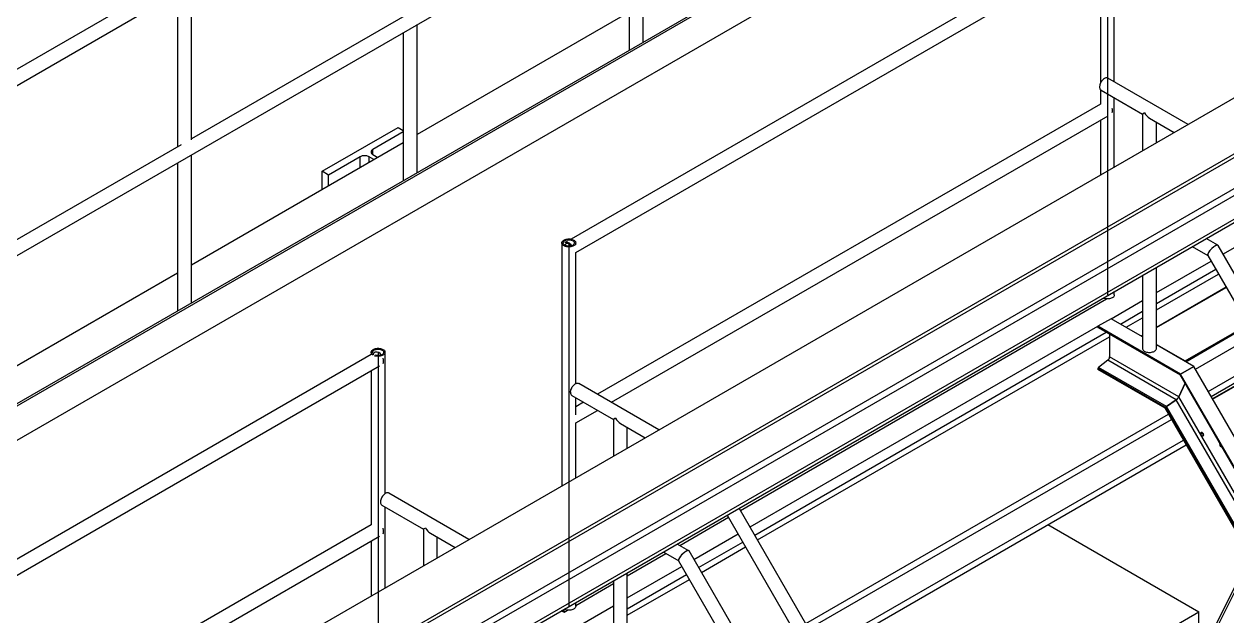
# Model space of a CAD drawing. Header units: inches. Extents: x -1490 to 2215, y -1057 to 1547.
# Drawn here: x -1260 to -1146.5, y 1288.3 to 1344.2 of the extents above; entities that cross this region are included whole.
import ezdxf

# ---------------------------------------------------------------- set-up
doc = ezdxf.new("R2010")
doc.units = ezdxf.units.IN
doc.header["$MEASUREMENT"] = 0

msp = doc.modelspace()

# ---------------------------------------------------------------- linework, layer by layer
at = {"color": 7, "linetype": 'Continuous', "lineweight": 25}
for p, q in [((-1257.25, 1272.84), (-994.21, 1424.69)), ((-1252.66, 1270.19), (-989.62, 1422.04)), ((-1252.2, 1270.13), (-989.8, 1421.61)), ((-1193.41, 1378.71), (-1314.73, 1308.67)), ((-1313.42, 1307.91), (-1192.09, 1377.95)), ((-1299.49, 1299.88), (-1178.17, 1369.91)), ((-1287.4, 1292.89), (-1166.08, 1362.93)), ((-1287.22, 1292.79), (-1165.9, 1362.83)), ((-1284.39, 1291.16), (-1163.07, 1361.19)), ((-1201.56, 1342.45), (-1201.56, 1356.41)), ((-1202.87, 1355.65), (-1202.87, 1341.69)), ((-1158.4, 1352.68), (-1208.35, 1323.84)), ((-1157.09, 1338.7), (-1157.09, 1352.87)), ((-1207.92, 1322.57), (-1157.68, 1351.58)), ((-1158.4, 1351.16), (-1158.4, 1338.56)), ((-1244.2, 1333.22), (-1244.2, 1347.87)), ((-1245.52, 1347.11), (-1245.52, 1332.55)), ((-1223.85, 1345.06), (-1244.2, 1333.31)), ((-1202.87, 1345.26), (-1222.88, 1333.71)), ((-1224.2, 1343.34), (-1224.2, 1329.38)), ((-1222.88, 1330.14), (-1222.88, 1344.1)), ((-1246.32, 1270.58), (-1123.08, 1341.72)), ((-1246.32, 1269.93), (-1122.8, 1341.23)), ((-1245.04, 1268.44), (-1120.87, 1340.12)), ((-1244.76, 1268.28), (-1120.97, 1339.74)), ((-1201.75, 1338.87), (-1201.76, 1338.86)), ((-1150.12, 1334.68), (-1157.69, 1339.05)), ((-1158.4, 1337.96), (-1158.4, 1336.6)), ((-1158.34, 1337.91), (-1154.43, 1335.65)), ((-1158.4, 1336.6), (-1205.87, 1309.2)), ((-1157.09, 1330.66), (-1157.09, 1337.18)), ((-1204.55, 1308.44), (-1157.68, 1335.5)), ((-1154.43, 1335.65), (-1154.43, 1332.2)), ((-1153.77, 1335.27), (-1151.44, 1333.92)), ((-1231.86, 1330.25), (-1224.7, 1334.38)), ((-1224.7, 1334.38), (-1224.2, 1334.09)), ((-1158.4, 1335.08), (-1158.4, 1329.91)), ((-1153.12, 1332.96), (-1153.12, 1334.89)), ((-1224.2, 1333.98), (-1227.07, 1332.32)), ((-1245.17, 1332.75), (-1265.53, 1321)), ((-1224.2, 1332.95), (-1244.2, 1321.4)), ((-1227.07, 1331.83), (-1227.07, 1332.32)), ((-1245.52, 1331.03), (-1245.52, 1317.07)), ((-1244.2, 1317.83), (-1244.2, 1331.79)), ((-1228.28, 1331.62), (-1231.26, 1329.9)), ((-1228.28, 1330.59), (-1228.28, 1331.62)), ((-1226.97, 1331.35), (-1227.43, 1331.62)), ((-1227.43, 1331.08), (-1227.43, 1331.62)), ((-1227.07, 1331.83), (-1226.61, 1331.56)), ((-1231.26, 1329.9), (-1231.86, 1330.25)), ((-1231.86, 1328.53), (-1231.86, 1330.25)), ((-1231.26, 1328.87), (-1231.26, 1329.9)), ((-1223.07, 1326.56), (-1223.08, 1326.55)), ((-1146.83, 1322.44), (-1142.66, 1324.84)), ((-1209.24, 1323.48), (-1209.24, 1300.56)), ((-1208.75, 1323.61), (-1208.91, 1323.52)), ((-1207.92, 1323.32), (-1207.92, 1323.48)), ((-1149.73, 1323.14), (-1148.26, 1322.29)), ((-1147.31, 1323.26), (-1148.41, 1323.9)), ((-1130.94, 1294.92), (-1147.29, 1323.24)), ((-1207.92, 1310.2), (-1207.92, 1322.57)), ((-1153.12, 1318.81), (-1147.96, 1321.78)), ((-1148.27, 1322.31), (-1130.93, 1292.27)), ((-1245.52, 1320.64), (-1265.53, 1309.09)), ((-1153.12, 1313.53), (-1153.12, 1321.18)), ((-1153.12, 1317.78), (-1147.52, 1321.01)), ((-1153.12, 1317.78), (-1147.52, 1321.01)), ((-1153.12, 1317.17), (-1147.26, 1320.55)), ((-1154.43, 1320.42), (-1154.43, 1313.53)), ((-1157.09, 1318.58), (-1157.09, 1318.89)), ((-1146.54, 1319.31), (-1153.12, 1315.51)), ((-1153.12, 1315.49), (-1146.53, 1319.29)), ((-1192.37, 1298.24), (-1157.81, 1318.2)), ((-1157.4, 1316.33), (-1154.43, 1318.05)), ((-1157.4, 1316.33), (-1158.63, 1315.62)), ((-1154.43, 1314.62), (-1157.4, 1316.33)), ((-1156.51, 1315.82), (-1154.43, 1317.03)), ((-1156.51, 1315.82), (-1154.43, 1317.03)), ((-1155.98, 1315.52), (-1154.43, 1316.41)), ((-1191.46, 1296.67), (-1158.63, 1315.62)), ((-1191.02, 1295.9), (-1157.85, 1315.05)), ((-1191.02, 1295.9), (-1157.85, 1315.05)), ((-1158.63, 1315.62), (-1158.63, 1315.54)), ((-1150.83, 1311.11), (-1158.63, 1315.62)), ((-1150.86, 1311.05), (-1158.63, 1315.54)), ((-1158.61, 1315.49), (-1150.86, 1311.02)), ((-1157.53, 1314.87), (-1157.53, 1312.74)), ((-1150.39, 1312.34), (-1144.48, 1315.75)), ((-1150.35, 1312.27), (-1144.44, 1315.68)), ((-1244.39, 1314.25), (-1244.4, 1314.24)), ((-1190.76, 1295.44), (-1157.53, 1314.62)), ((-1154.43, 1314.75), (-1154.52, 1314.7)), ((-1154.49, 1314.7), (-1154.43, 1314.73)), ((-1154.49, 1314.7), (-1154.43, 1314.67)), ((-1153.12, 1313.91), (-1150.39, 1312.34)), ((-1149.59, 1311.83), (-1153.12, 1313.86)), ((-1149.44, 1311.56), (-1143.91, 1314.75)), ((-1227.23, 1312.94), (-1274.68, 1285.55)), ((-1227.24, 1313.16), (-1227.24, 1312.94)), ((-1226.85, 1313.16), (-1227.06, 1313.04)), ((-1225.92, 1299.81), (-1225.92, 1313.16)), ((-1150.99, 1308.96), (-1157.53, 1312.74)), ((-1148.23, 1309.47), (-1142.7, 1312.67)), ((-1273.36, 1284.79), (-1226.45, 1311.87)), ((-1152.27, 1307.94), (-1158.63, 1311.62)), ((-1158.63, 1311.62), (-1158.63, 1311.54)), ((-1152.3, 1307.88), (-1158.63, 1311.54)), ((-1157.7, 1312.41), (-1158.57, 1311.74)), ((-1152.17, 1308.05), (-1158.57, 1311.74)), ((-1151.24, 1308.68), (-1157.7, 1312.41)), ((-1150.83, 1311.11), (-1149.59, 1311.83)), ((-1149.59, 1311.83), (-1150.83, 1311.11)), ((-1150.39, 1312.31), (-1150.39, 1312.34)), ((-1130.94, 1279.52), (-1149.59, 1311.83)), ((-1147.95, 1308.98), (-1142.42, 1312.18)), ((-1142.29, 1311.95), (-1147.82, 1308.76)), ((-1147.81, 1308.74), (-1142.28, 1311.93)), ((-1227.24, 1311.42), (-1227.24, 1296.86)), ((-1150.86, 1311.05), (-1150.83, 1311.11)), ((-1150.83, 1311.11), (-1150.86, 1311.05)), ((-1115.59, 1249.96), (-1150.86, 1311.05)), ((-1150.86, 1311.02), (-1115.62, 1249.98)), ((-1115.52, 1249.96), (-1150.83, 1311.11)), ((-1200.07, 1305.85), (-1207.63, 1310.22)), ((-1150.99, 1308.96), (-1150.41, 1310.24)), ((-1150.41, 1310.24), (-1150.99, 1308.96)), ((-1208.29, 1309.08), (-1204.37, 1306.82)), ((-1207.92, 1307.25), (-1207.92, 1308.87)), ((-1207.18, 1308.44), (-1207.92, 1308.01)), ((-1152.17, 1308.05), (-1151.24, 1308.68)), ((-1151.24, 1308.68), (-1152.17, 1308.05)), ((-1118.85, 1250.33), (-1152.17, 1308.05)), ((-1117.84, 1250.82), (-1151.24, 1308.68)), ((-1117.46, 1250.9), (-1150.99, 1308.96)), ((-1207.92, 1306.5), (-1205.87, 1307.68)), ((-1186.2, 1287.55), (-1151.97, 1307.32)), ((-1152.3, 1307.88), (-1152.27, 1307.94)), ((-1152.27, 1307.94), (-1152.3, 1307.88)), ((-1119.06, 1250.31), (-1152.3, 1307.88)), ((-1118.99, 1250.3), (-1152.27, 1307.94)), ((-1207.92, 1301.32), (-1207.92, 1306.5)), ((-1204.37, 1306.82), (-1204.37, 1303.37)), ((-1203.71, 1306.44), (-1201.38, 1305.09)), ((-1203.06, 1304.13), (-1203.06, 1306.06)), ((-1185.92, 1287.06), (-1151.69, 1306.83)), ((-1184.8, 1285.12), (-1150.57, 1304.88)), ((-1184.53, 1284.66), (-1150.3, 1304.43)), ((-1218.01, 1295.5), (-1225.57, 1299.86)), ((-1226.23, 1298.72), (-1222.31, 1296.46)), ((-1225.92, 1290.93), (-1225.92, 1298.55)), ((-1164, 1249.1), (-1192.49, 1298.45)), ((-1227.23, 1296.87), (-1260.76, 1277.51)), ((-1198.11, 1294.93), (-1193.51, 1297.58)), ((-1193.63, 1297.79), (-1180.87, 1275.69)), ((-1163.36, 1296.89), (-1149.1, 1288.65)), ((-1259.44, 1276.75), (-1226.45, 1295.8)), ((-1222.31, 1296.46), (-1222.31, 1293.01)), ((-1221.65, 1296.08), (-1219.32, 1294.74)), ((-1221, 1293.77), (-1221, 1295.7)), ((-1196.77, 1293.61), (-1192.6, 1296.01)), ((-1227.24, 1295.34), (-1227.24, 1290.17)), ((-1197.26, 1294.43), (-1198.35, 1295.06)), ((-1180.88, 1266.09), (-1197.23, 1294.41)), ((-1196.33, 1292.84), (-1192.16, 1295.24)), ((-1196.33, 1292.84), (-1192.16, 1295.24)), ((-1196.06, 1292.38), (-1191.9, 1294.79)), ((-1203.06, 1292.07), (-1199.43, 1294.17)), ((-1199.67, 1294.31), (-1198.2, 1293.46)), ((-1198.21, 1293.48), (-1180.87, 1263.44)), ((-1144.25, 1293.95), (-1149.1, 1284.27)), ((-1144.13, 1293.73), (-1149.1, 1283.8)), ((-1203.06, 1289.97), (-1197.91, 1292.95)), ((-1203.06, 1284.7), (-1203.06, 1292.35)), ((-1203.06, 1288.95), (-1197.46, 1292.18)), ((-1203.06, 1288.95), (-1197.46, 1292.18)), ((-1207.92, 1289.27), (-1204.37, 1291.32)), ((-1204.37, 1291.59), (-1204.37, 1284.7)), ((-1203.06, 1288.34), (-1197.2, 1291.72)), ((-1209.21, 1288.73), (-1209.21, 1288.8)), ((-1209.21, 1288.73), (-1209.03, 1288.62)), ((-1209.03, 1288.62), (-1209.03, 1288.9)), ((-1209.03, 1288.62), (-1208.7, 1288.82)), ((-1207.92, 1289.19), (-1207.92, 1289.54)), ((-1207.34, 1287.5), (-1204.37, 1289.22)), ((-1177.4, 1272.32), (-1149.1, 1288.65)), ((-1149.1, 1260.85), (-1149.1, 1288.65))]:
    msp.add_line(p, q, dxfattribs=at)
at = {"color": 7, "linetype": 'Continuous'}
for p, q in [((-1157.74, 1352.87), (-1157.74, 1318.58)), ((-1208.58, 1323.48), (-1208.58, 1289.19)), ((-1226.58, 1313.16), (-1226.58, 1278.86))]:
    msp.add_line(p, q, dxfattribs=at)
at = {"color": 7, "linetype": 'Continuous', "lineweight": 25, "flags": 128}
for points in [[(-1157.69, 1339.05), (-1157.72, 1339.06), (-1157.77, 1339.08), (-1157.83, 1339.08), (-1157.9, 1339.07), (-1157.96, 1339.04), (-1158.03, 1339.01), (-1158.1, 1338.96), (-1158.17, 1338.9), (-1158.23, 1338.83), (-1158.29, 1338.76), (-1158.34, 1338.68), (-1158.38, 1338.6), (-1158.42, 1338.51), (-1158.45, 1338.42), (-1158.47, 1338.33), (-1158.48, 1338.25), (-1158.48, 1338.17), (-1158.47, 1338.1), (-1158.45, 1338.04), (-1158.42, 1337.98), (-1158.38, 1337.94), (-1158.34, 1337.91)], [(-1208.11, 1323.75), (-1208.05, 1323.71), (-1208, 1323.66), (-1207.96, 1323.61), (-1207.94, 1323.56), (-1207.92, 1323.5), (-1207.92, 1323.45), (-1207.94, 1323.39), (-1207.97, 1323.34), (-1208.01, 1323.29), (-1208.07, 1323.25), (-1208.13, 1323.21), (-1208.21, 1323.17), (-1208.29, 1323.14), (-1208.38, 1323.12), (-1208.47, 1323.11), (-1208.57, 1323.1), (-1208.66, 1323.11), (-1208.76, 1323.12), (-1208.85, 1323.14), (-1208.93, 1323.16), (-1209.01, 1323.2), (-1209.08, 1323.24), (-1209.13, 1323.28), (-1209.18, 1323.33), (-1209.21, 1323.38), (-1209.23, 1323.43), (-1209.24, 1323.49), (-1209.23, 1323.55), (-1209.21, 1323.6), (-1209.17, 1323.65), (-1209.12, 1323.7), (-1209.06, 1323.74), (-1208.99, 1323.78), (-1208.91, 1323.81), (-1208.83, 1323.84), (-1208.73, 1323.85), (-1208.64, 1323.86), (-1208.54, 1323.86), (-1208.45, 1323.86), (-1208.36, 1323.84), (-1208.27, 1323.82), (-1208.19, 1323.79), (-1208.12, 1323.76)], [(-1208.21, 1323.7), (-1208.15, 1323.66), (-1208.11, 1323.62), (-1208.08, 1323.57), (-1208.06, 1323.52), (-1208.06, 1323.47), (-1208.07, 1323.42), (-1208.09, 1323.37), (-1208.13, 1323.33), (-1208.18, 1323.29), (-1208.24, 1323.25), (-1208.31, 1323.22), (-1208.39, 1323.2), (-1208.47, 1323.19), (-1208.56, 1323.18), (-1208.64, 1323.18), (-1208.73, 1323.19), (-1208.81, 1323.21), (-1208.88, 1323.24), (-1208.95, 1323.27), (-1209.01, 1323.31), (-1209.05, 1323.35), (-1209.08, 1323.4), (-1209.1, 1323.45), (-1209.1, 1323.5), (-1209.09, 1323.55), (-1209.07, 1323.59), (-1209.03, 1323.64), (-1208.98, 1323.68), (-1208.92, 1323.71), (-1208.85, 1323.74), (-1208.77, 1323.77), (-1208.69, 1323.78), (-1208.6, 1323.79), (-1208.51, 1323.78), (-1208.43, 1323.77), (-1208.35, 1323.76), (-1208.27, 1323.73), (-1208.22, 1323.7)], [(-1208.31, 1323.22), (-1208.34, 1323.27), (-1208.4, 1323.34), (-1208.47, 1323.4), (-1208.53, 1323.45), (-1208.6, 1323.49), (-1208.67, 1323.53), (-1208.73, 1323.54), (-1208.8, 1323.55), (-1208.85, 1323.54), (-1208.91, 1323.52), (-1208.95, 1323.49)], [(-1208.39, 1323.2), (-1208.43, 1323.25), (-1208.49, 1323.31), (-1208.55, 1323.36), (-1208.61, 1323.39), (-1208.67, 1323.42), (-1208.73, 1323.43), (-1208.79, 1323.42), (-1208.83, 1323.41), (-1208.88, 1323.38), (-1208.91, 1323.34), (-1208.93, 1323.29), (-1208.94, 1323.26)], [(-1157.09, 1318.58), (-1157.09, 1318.54), (-1157.1, 1318.49), (-1157.13, 1318.43), (-1157.18, 1318.38), (-1157.23, 1318.34), (-1157.3, 1318.3), (-1157.37, 1318.26), (-1157.45, 1318.23), (-1157.54, 1318.21), (-1157.64, 1318.2), (-1157.73, 1318.2), (-1157.83, 1318.2), (-1157.92, 1318.21), (-1158.01, 1318.23), (-1158.1, 1318.25), (-1158.15, 1318.28)], [(-1227.05, 1312.89), (-1227.08, 1312.91), (-1227.14, 1312.95), (-1227.18, 1313), (-1227.21, 1313.06), (-1227.23, 1313.11), (-1227.24, 1313.16), (-1227.23, 1313.22), (-1227.21, 1313.27), (-1227.17, 1313.33), (-1227.12, 1313.37), (-1227.06, 1313.42), (-1226.99, 1313.45), (-1226.91, 1313.49), (-1226.83, 1313.51), (-1226.74, 1313.53), (-1226.64, 1313.54), (-1226.55, 1313.54), (-1226.45, 1313.53), (-1226.36, 1313.51), (-1226.27, 1313.49), (-1226.19, 1313.46), (-1226.12, 1313.43), (-1226.12, 1313.43)], [(-1226.95, 1312.94), (-1227.01, 1312.98), (-1227.05, 1313.02), (-1227.08, 1313.07), (-1227.1, 1313.12), (-1227.11, 1313.17), (-1227.1, 1313.22), (-1227.07, 1313.27), (-1227.03, 1313.31), (-1226.98, 1313.35), (-1226.92, 1313.39), (-1226.85, 1313.42), (-1226.77, 1313.44), (-1226.69, 1313.45), (-1226.6, 1313.46), (-1226.52, 1313.46), (-1226.43, 1313.45), (-1226.35, 1313.43), (-1226.28, 1313.4), (-1226.21, 1313.37)], [(-1226.12, 1313.43), (-1226.05, 1313.38), (-1226, 1313.34), (-1225.96, 1313.29), (-1225.94, 1313.23), (-1225.93, 1313.18), (-1225.93, 1313.12), (-1225.94, 1313.07), (-1225.97, 1313.02), (-1226.01, 1312.97), (-1226.07, 1312.92), (-1226.13, 1312.88), (-1226.21, 1312.85), (-1226.29, 1312.82), (-1226.38, 1312.8), (-1226.47, 1312.78), (-1226.57, 1312.78), (-1226.67, 1312.78), (-1226.76, 1312.79), (-1226.85, 1312.81), (-1226.92, 1312.83)], [(-1226.21, 1313.37), (-1226.15, 1313.33), (-1226.11, 1313.29), (-1226.08, 1313.24), (-1226.06, 1313.2), (-1226.06, 1313.15), (-1226.07, 1313.1), (-1226.09, 1313.05), (-1226.13, 1313), (-1226.18, 1312.96), (-1226.24, 1312.93), (-1226.31, 1312.9), (-1226.39, 1312.88), (-1226.47, 1312.86), (-1226.56, 1312.86), (-1226.65, 1312.86), (-1226.73, 1312.87), (-1226.81, 1312.89), (-1226.82, 1312.89)], [(-1154.43, 1313.53), (-1154.42, 1313.48), (-1154.41, 1313.42), (-1154.37, 1313.37), (-1154.33, 1313.32), (-1154.27, 1313.28), (-1154.2, 1313.24), (-1154.13, 1313.21), (-1154.04, 1313.18), (-1153.95, 1313.16), (-1153.86, 1313.15), (-1153.76, 1313.15), (-1153.66, 1313.15), (-1153.57, 1313.17), (-1153.48, 1313.19), (-1153.4, 1313.21), (-1153.32, 1313.25), (-1153.26, 1313.29), (-1153.21, 1313.34), (-1153.16, 1313.39), (-1153.13, 1313.44), (-1153.12, 1313.49), (-1153.12, 1313.53)], [(-1208.42, 1309.38), (-1208.42, 1309.46), (-1208.4, 1309.55), (-1208.38, 1309.63), (-1208.34, 1309.72), (-1208.3, 1309.81), (-1208.25, 1309.89), (-1208.2, 1309.97), (-1208.14, 1310.04), (-1208.07, 1310.1), (-1208.01, 1310.15), (-1207.94, 1310.2), (-1207.87, 1310.23), (-1207.81, 1310.24), (-1207.74, 1310.25), (-1207.69, 1310.24), (-1207.63, 1310.22), (-1207.63, 1310.22)], [(-1148.79, 1305.27), (-1148.76, 1305.26), (-1148.72, 1305.26), (-1148.7, 1305.27), (-1148.67, 1305.29), (-1148.66, 1305.32), (-1148.66, 1305.36), (-1148.67, 1305.41), (-1148.68, 1305.45), (-1148.71, 1305.5), (-1148.74, 1305.54), (-1148.77, 1305.57), (-1148.81, 1305.59), (-1148.85, 1305.6), (-1148.88, 1305.59), (-1148.9, 1305.58), (-1148.92, 1305.55), (-1148.92, 1305.51), (-1148.92, 1305.47), (-1148.91, 1305.42), (-1148.89, 1305.38), (-1148.86, 1305.34), (-1148.83, 1305.3), (-1148.79, 1305.27)], [(-1225.57, 1299.86), (-1225.6, 1299.88), (-1225.66, 1299.89), (-1225.72, 1299.89), (-1225.78, 1299.88), (-1225.85, 1299.86), (-1225.91, 1299.82), (-1225.98, 1299.77), (-1226.05, 1299.71), (-1226.11, 1299.65), (-1226.17, 1299.57), (-1226.22, 1299.49), (-1226.27, 1299.41), (-1226.3, 1299.32), (-1226.33, 1299.23), (-1226.35, 1299.15), (-1226.36, 1299.06), (-1226.36, 1298.99), (-1226.35, 1298.91), (-1226.33, 1298.85), (-1226.3, 1298.8), (-1226.27, 1298.75), (-1226.23, 1298.72)], [(-1207.92, 1289.19), (-1207.92, 1289.15), (-1207.94, 1289.1), (-1207.97, 1289.05), (-1208.01, 1289), (-1208.07, 1288.95), (-1208.13, 1288.91), (-1208.21, 1288.88), (-1208.29, 1288.85), (-1208.38, 1288.83), (-1208.47, 1288.81), (-1208.57, 1288.81), (-1208.66, 1288.81), (-1208.76, 1288.82), (-1208.85, 1288.84), (-1208.93, 1288.87), (-1209.01, 1288.9), (-1209.02, 1288.91)]]:
    msp.add_lwpolyline(points, dxfattribs=at)
at = {"color": 7, "linetype": 'Continuous', "lineweight": 25}
for centre, radius, start, end in [((-1158.05, 1335.96), 0.802, 0.7367, 16.1674), ((-1157.7, 1335.96), 0.45, 338.3498, 1.3123), ((-1226.98, 1332.07), 0.264, 111.6744, 248.3256), ((-1227.86, 1330.81), 0.915, 62.391, 117.609), ((-1158.58, 1315.53), 0.0538, 173.4267, 235.2612), ((-1154.5, 1314.68), 0.0253, 50.7967, 189.214), ((-1154.44, 1314.63), 0.0846, 122.122, 150.9801), ((-1226.72, 1312.69), 0.489, 26.5965, 105.8864), ((-1226.92, 1312.31), 0.86, 1.1816, 21.1789), ((-1157.98, 1312.76), 0.453, 308.3718, 357.1002), ((-1226.46, 1312.31), 0.401, 328.7406, 2.5315), ((-1158.46, 1311.61), 0.172, 128.3718, 177.1002), ((-1150.35, 1312.27), 0.0837, 121.9546, 151.1432), ((-1150.37, 1312.28), 0.0418, 121.9545, 151.1391), ((-1150.44, 1312.26), 0.0891, 2.6055, 57.3945), ((-1150.42, 1312.28), 0.0446, 2.6055, 57.3945), ((-1208.1, 1309.35), 0.327, 173.9482, 234.7396), ((-1148.51, 1305.59), 0.283, 182.5128, 237.4819), ((-1148.51, 1305.59), 0.284, 182.6081, 237.8305), ((-1148.47, 1305.61), 0.3, 189.3433, 230.6513), ((-1146.92, 1304.46), 0.23, 154.8987, 244.0915), ((-1146.97, 1304.34), 0.101, 235.3821, 281.2908), ((-1226.92, 1296.23), 0.86, 1.1816, 21.1789), ((-1226.46, 1296.23), 0.401, 328.7406, 2.5315)]:
    msp.add_arc(centre, radius, start, end, dxfattribs=at)
for centre, major_axis, ratio, start_param, end_param in [((-1153.77, 1336.03), (0.657, 0.38), 0.00007, 2.356154, 3.141552), ((-1153.77, 1336.03), (-0.465, 0.805), 0.577335, 1.570756, 2.356235), ((-1147.78, 1322.77), (0.48, 0.48), 0.317888, 6.198205, 9.339797), ((-1147.78, 1322.77), (0.48, 0.48), 0.317888, 0.870298, 3.056612), ((-1147.78, 1322.77), (0.48, 0.48), 0.317888, 6.198205, 7.153483), ((-1150.78, 1311.1), (0.0802, 0.0802), 0.317888, 2.441094, 3.056612), ((-1150.78, 1311.1), (0.0802, 0.0802), 0.317888, 2.441094, 3.056612), ((-1152.19, 1307.99), (0.0802, 0.0802), 0.317888, 1.035458, 2.441094), ((-1152.19, 1307.99), (0.0802, 0.0802), 0.317888, 1.035458, 2.441094), ((-1151.19, 1308.85), (0.212, 0.212), 0.317888, 4.177051, 5.582687), ((-1151.19, 1308.85), (0.212, 0.212), 0.317888, 4.177051, 5.582687), ((-1203.71, 1307.2), (0.657, 0.38), 0.00007, 2.356154, 3.141552), ((-1203.71, 1307.2), (-0.465, 0.805), 0.577335, 1.570756, 2.356235), ((-1221.65, 1296.84), (0.657, 0.38), 0.00007, 2.356154, 3.141552), ((-1221.65, 1296.84), (-0.465, 0.805), 0.577335, 1.570756, 2.356235), ((-1197.72, 1293.94), (0.48, 0.48), 0.317888, 6.198205, 9.339797), ((-1197.72, 1293.94), (0.48, 0.48), 0.317888, 6.198205, 7.153483), ((-1197.72, 1293.94), (0.48, 0.48), 0.317888, 0.870298, 3.056612)]:
    msp.add_ellipse(centre, major_axis=major_axis, ratio=ratio, start_param=start_param, end_param=end_param, dxfattribs=at)

doc.saveas('drawing.dxf')
